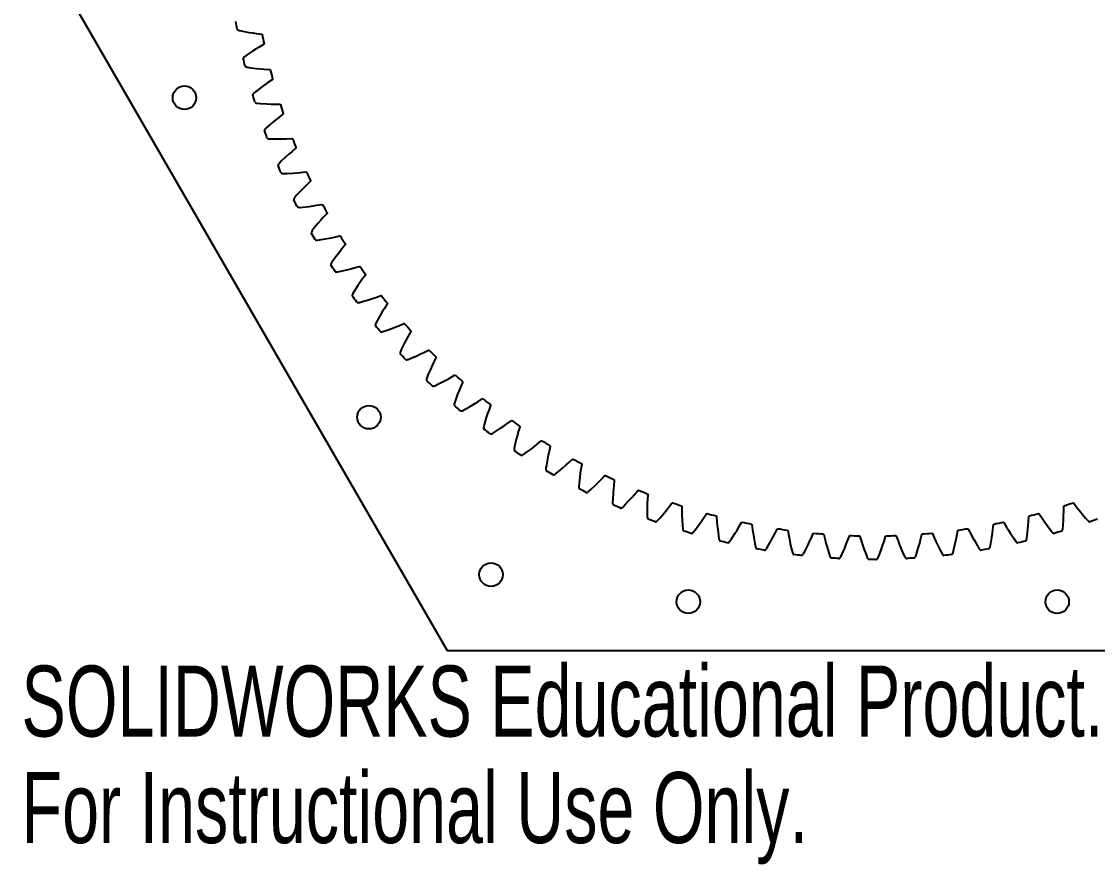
# Model space of a CAD drawing. Header units: inches. Extents: x -2.28 to 2.28, y -2.55 to 1.98.
# Drawn here: x -2.283 to 0.602, y -2.55 to -0.29 of the extents above; entities that cross this region are included whole.
import ezdxf

# ---------------------------------------------------------------- set-up
doc = ezdxf.new("R2010")
doc.units = ezdxf.units.IN
doc.header["$MEASUREMENT"] = 0
doc.styles.add('SLDTEXTSTYLE0', font='TXT', dxfattribs={"width": 0.7})

msp = doc.modelspace()

# ---------------------------------------------------------------- linework, layer by layer
at = {"color": 7, "linetype": 'Continuous', "lineweight": 25}
for p, q in [((-2.2825, 0), (-1.1413, -1.9767)), ((-1.7042, -0.3108), (-1.7039, -0.3113)), ((-1.7039, -0.3113), (-1.7035, -0.3119)), ((-1.7035, -0.3119), (-1.703, -0.3124)), ((-1.703, -0.3124), (-1.7024, -0.3129)), ((-1.7024, -0.3129), (-1.7007, -0.3138)), ((-1.7007, -0.3138), (-1.6984, -0.3145)), ((-1.6984, -0.3145), (-1.6895, -0.3163)), ((-1.6895, -0.3163), (-1.6734, -0.3192)), ((-1.6734, -0.3192), (-1.6622, -0.3209)), ((-1.6622, -0.3209), (-1.653, -0.3222)), ((-1.653, -0.3222), (-1.639, -0.3239)), ((-1.639, -0.3239), (-1.6379, -0.3242)), ((-1.6379, -0.3242), (-1.6375, -0.3246)), ((-1.6375, -0.3246), (-1.6373, -0.3251)), ((-1.6373, -0.3251), (-1.636, -0.3312)), ((-1.636, -0.3312), (-1.6348, -0.3376)), ((-1.6348, -0.3376), (-1.6334, -0.3439)), ((-1.6334, -0.3439), (-1.6322, -0.35)), ((-1.6629, -0.3697), (-1.6766, -0.3787)), ((-1.6534, -0.3637), (-1.6629, -0.3697)), ((-1.6455, -0.3589), (-1.6534, -0.3637)), ((-1.6333, -0.3518), (-1.6455, -0.3589)), ((-1.6324, -0.351), (-1.6333, -0.3518)), ((-1.6321, -0.3506), (-1.6324, -0.351)), ((-1.6322, -0.35), (-1.6321, -0.3506)), ((-1.6878, -0.3884), (-1.6879, -0.389)), ((-1.6875, -0.3877), (-1.6878, -0.3884)), ((-1.6871, -0.387), (-1.6875, -0.3877)), ((-1.6859, -0.3855), (-1.6871, -0.387)), ((-1.6841, -0.384), (-1.6859, -0.3855)), ((-1.6766, -0.3787), (-1.6841, -0.384)), ((-1.6832, -0.4093), (-1.6829, -0.4099)), ((-1.6829, -0.4099), (-1.6825, -0.4104)), ((-1.6825, -0.4104), (-1.682, -0.4109)), ((-1.682, -0.4109), (-1.6813, -0.4113)), ((-1.6813, -0.4113), (-1.6796, -0.4121)), ((-1.6796, -0.4121), (-1.6773, -0.4127)), ((-1.6773, -0.4127), (-1.6682, -0.414)), ((-1.6682, -0.414), (-1.652, -0.4159)), ((-1.652, -0.4159), (-1.6407, -0.417)), ((-1.6407, -0.417), (-1.6315, -0.4178)), ((-1.6315, -0.4178), (-1.6174, -0.4186)), ((-1.6174, -0.4186), (-1.6163, -0.4189)), ((-1.6163, -0.4189), (-1.6159, -0.4192)), ((-1.6159, -0.4192), (-1.6156, -0.4198)), ((-1.6156, -0.4198), (-1.614, -0.4258)), ((-1.614, -0.4258), (-1.6124, -0.432)), ((-1.6124, -0.432), (-1.6106, -0.4383)), ((-1.6294, -0.4592), (-1.6386, -0.4658)), ((-1.6218, -0.4539), (-1.6294, -0.4592)), ((-1.61, -0.4462), (-1.6218, -0.4539)), ((-1.6106, -0.4383), (-1.6091, -0.4443)), ((-1.6092, -0.4454), (-1.61, -0.4462)), ((-1.609, -0.4449), (-1.6092, -0.4454)), ((-1.6091, -0.4443), (-1.609, -0.4449)), ((-1.6623, -0.4858), (-1.6624, -0.4865)), ((-1.6621, -0.4851), (-1.6623, -0.4858)), ((-1.6617, -0.4844), (-1.6621, -0.4851)), ((-1.6606, -0.4829), (-1.6617, -0.4844)), ((-1.6589, -0.4812), (-1.6606, -0.4829)), ((-1.6517, -0.4756), (-1.6589, -0.4812)), ((-1.6386, -0.4658), (-1.6517, -0.4756)), ((-1.6566, -0.5065), (-1.6563, -0.507)), ((-1.6563, -0.507), (-1.6558, -0.5075)), ((-1.6558, -0.5075), (-1.6552, -0.508)), ((-1.6552, -0.508), (-1.6545, -0.5084)), ((-1.6545, -0.5084), (-1.6527, -0.5091)), ((-1.6527, -0.5091), (-1.6504, -0.5095)), ((-1.6504, -0.5095), (-1.6413, -0.5103)), ((-1.6413, -0.5103), (-1.625, -0.5113)), ((-1.625, -0.5113), (-1.6137, -0.5117)), ((-1.6137, -0.5117), (-1.6044, -0.5119)), ((-1.6044, -0.5119), (-1.5903, -0.512)), ((-1.5903, -0.512), (-1.5892, -0.5122)), ((-1.5892, -0.5122), (-1.5888, -0.5125)), ((-1.5888, -0.5125), (-1.5885, -0.513)), ((-1.5885, -0.513), (-1.5865, -0.5189)), ((-1.5865, -0.5189), (-1.5845, -0.5251)), ((-1.5927, -0.5475), (-1.6, -0.5532)), ((-1.5814, -0.539), (-1.5927, -0.5475)), ((-1.5845, -0.5251), (-1.5824, -0.5312)), ((-1.5824, -0.5312), (-1.5805, -0.5371)), ((-1.5806, -0.5382), (-1.5814, -0.539)), ((-1.5804, -0.5377), (-1.5806, -0.5382)), ((-1.5805, -0.5371), (-1.5804, -0.5377)), ((-1.6281, -0.5769), (-1.6297, -0.5786)), ((-1.6213, -0.5708), (-1.6281, -0.5769)), ((-1.6088, -0.5603), (-1.6213, -0.5708)), ((-1.6, -0.5532), (-1.6088, -0.5603)), ((-1.6311, -0.581), (-1.6313, -0.5817)), ((-1.6313, -0.5817), (-1.6313, -0.5823)), ((-1.6307, -0.5802), (-1.6311, -0.581)), ((-1.6297, -0.5786), (-1.6307, -0.5802)), ((-1.6243, -0.602), (-1.624, -0.6025)), ((-1.624, -0.6025), (-1.6235, -0.603)), ((-1.6235, -0.603), (-1.6229, -0.6034)), ((-1.6229, -0.6034), (-1.6222, -0.6038)), ((-1.6222, -0.6038), (-1.6204, -0.6043)), ((-1.6204, -0.6043), (-1.618, -0.6046)), ((-1.618, -0.6046), (-1.6089, -0.6049)), ((-1.6089, -0.6049), (-1.5925, -0.6049)), ((-1.5925, -0.6049), (-1.5812, -0.6047)), ((-1.5812, -0.6047), (-1.572, -0.6044)), ((-1.572, -0.6044), (-1.5579, -0.6036)), ((-1.5579, -0.6036), (-1.5567, -0.6037)), ((-1.5567, -0.6037), (-1.5563, -0.604)), ((-1.5563, -0.604), (-1.556, -0.6045)), ((-1.556, -0.6045), (-1.5536, -0.6103)), ((-1.5474, -0.6301), (-1.5581, -0.6392)), ((-1.5536, -0.6103), (-1.5513, -0.6163)), ((-1.5513, -0.6163), (-1.5489, -0.6223)), ((-1.5489, -0.6223), (-1.5466, -0.6281)), ((-1.5466, -0.6292), (-1.5474, -0.6301)), ((-1.5466, -0.6281), (-1.5465, -0.6287)), ((-1.5465, -0.6287), (-1.5466, -0.6292)), ((-1.5735, -0.6529), (-1.5853, -0.6641)), ((-1.5651, -0.6453), (-1.5735, -0.6529)), ((-1.5581, -0.6392), (-1.5651, -0.6453)), ((-1.5945, -0.6748), (-1.5947, -0.6755)), ((-1.5947, -0.6755), (-1.5947, -0.6762)), ((-1.5943, -0.6741), (-1.5945, -0.6748)), ((-1.5933, -0.6724), (-1.5943, -0.6741)), ((-1.5918, -0.6706), (-1.5933, -0.6724)), ((-1.5853, -0.6641), (-1.5918, -0.6706)), ((-1.5866, -0.6954), (-1.5862, -0.6959)), ((-1.5862, -0.6959), (-1.5857, -0.6963)), ((-1.5857, -0.6963), (-1.5851, -0.6967)), ((-1.5851, -0.6967), (-1.5843, -0.6971)), ((-1.5843, -0.6971), (-1.5825, -0.6975)), ((-1.5825, -0.6975), (-1.5801, -0.6977)), ((-1.5801, -0.6977), (-1.571, -0.6974)), ((-1.571, -0.6974), (-1.5547, -0.6965)), ((-1.5547, -0.6965), (-1.5434, -0.6956)), ((-1.5434, -0.6956), (-1.5342, -0.6947)), ((-1.5342, -0.6947), (-1.5202, -0.6931)), ((-1.5202, -0.6931), (-1.519, -0.6932)), ((-1.519, -0.6932), (-1.5185, -0.6934)), ((-1.5185, -0.6934), (-1.5182, -0.6939)), ((-1.5081, -0.719), (-1.5183, -0.7287)), ((-1.5182, -0.6939), (-1.5155, -0.6996)), ((-1.5155, -0.6996), (-1.5129, -0.7055)), ((-1.5129, -0.7055), (-1.5101, -0.7113)), ((-1.5101, -0.7113), (-1.5075, -0.717)), ((-1.5074, -0.718), (-1.5081, -0.719)), ((-1.5075, -0.717), (-1.5073, -0.7175)), ((-1.5073, -0.7175), (-1.5074, -0.718)), ((-1.5328, -0.7432), (-1.544, -0.7552)), ((-1.5249, -0.7352), (-1.5328, -0.7432)), ((-1.5183, -0.7287), (-1.5249, -0.7352)), ((-1.5526, -0.7664), (-1.5527, -0.7671)), ((-1.5527, -0.7671), (-1.5527, -0.7678)), ((-1.5524, -0.7656), (-1.5526, -0.7664)), ((-1.5515, -0.7639), (-1.5524, -0.7656)), ((-1.5501, -0.762), (-1.5515, -0.7639)), ((-1.544, -0.7552), (-1.5501, -0.762)), ((-1.5434, -0.7865), (-1.543, -0.787)), ((-1.543, -0.787), (-1.5425, -0.7874)), ((-1.5425, -0.7874), (-1.5419, -0.7877)), ((-1.5419, -0.7877), (-1.5411, -0.788)), ((-1.5411, -0.788), (-1.5392, -0.7883)), ((-1.5392, -0.7883), (-1.5369, -0.7884)), ((-1.5369, -0.7884), (-1.5278, -0.7875)), ((-1.5278, -0.7875), (-1.5115, -0.7857)), ((-1.5115, -0.7857), (-1.5003, -0.7842)), ((-1.5003, -0.7842), (-1.4912, -0.7828)), ((-1.4912, -0.7828), (-1.4773, -0.7804)), ((-1.4773, -0.7804), (-1.4761, -0.7804)), ((-1.4761, -0.7804), (-1.4756, -0.7806)), ((-1.4756, -0.7806), (-1.4753, -0.781)), ((-1.4753, -0.781), (-1.4723, -0.7865)), ((-1.4638, -0.8054), (-1.4734, -0.8157)), ((-1.4723, -0.7865), (-1.4693, -0.7922)), ((-1.4693, -0.7922), (-1.4662, -0.7979)), ((-1.4662, -0.7979), (-1.4632, -0.8034)), ((-1.4631, -0.8045), (-1.4638, -0.8054)), ((-1.4632, -0.8034), (-1.463, -0.8039)), ((-1.463, -0.8039), (-1.4631, -0.8045)), ((-1.487, -0.8311), (-1.4975, -0.8437)), ((-1.4796, -0.8226), (-1.487, -0.8311)), ((-1.4734, -0.8157), (-1.4796, -0.8226)), ((-1.5054, -0.8554), (-1.5055, -0.8561)), ((-1.5055, -0.8561), (-1.5054, -0.8568)), ((-1.5052, -0.8546), (-1.5054, -0.8554)), ((-1.5045, -0.8528), (-1.5052, -0.8546)), ((-1.5032, -0.8508), (-1.5045, -0.8528)), ((-1.4975, -0.8437), (-1.5032, -0.8508)), ((-1.4431, -0.8681), (-1.4294, -0.8649)), ((-1.4294, -0.8649), (-1.4282, -0.8649)), ((-1.4282, -0.8649), (-1.4278, -0.865)), ((-1.4278, -0.865), (-1.4274, -0.8655)), ((-1.4274, -0.8655), (-1.4241, -0.8708)), ((-1.4951, -0.8749), (-1.4947, -0.8753)), ((-1.4947, -0.8753), (-1.4941, -0.8757)), ((-1.4941, -0.8757), (-1.4935, -0.876)), ((-1.4935, -0.876), (-1.4927, -0.8763)), ((-1.4927, -0.8763), (-1.4908, -0.8765)), ((-1.4908, -0.8765), (-1.4884, -0.8764)), ((-1.4884, -0.8764), (-1.4794, -0.875)), ((-1.4794, -0.875), (-1.4633, -0.8722)), ((-1.4633, -0.8722), (-1.4522, -0.8701)), ((-1.4522, -0.8701), (-1.4431, -0.8681)), ((-1.4241, -0.8708), (-1.4207, -0.8763)), ((-1.4145, -0.8892), (-1.4235, -0.9)), ((-1.4207, -0.8763), (-1.4173, -0.8818)), ((-1.4173, -0.8818), (-1.414, -0.8871)), ((-1.4139, -0.8882), (-1.4145, -0.8892)), ((-1.414, -0.8871), (-1.4138, -0.8877)), ((-1.4138, -0.8877), (-1.4139, -0.8882)), ((-1.4362, -0.9162), (-1.4459, -0.9293)), ((-1.4293, -0.9072), (-1.4362, -0.9162)), ((-1.4235, -0.9), (-1.4293, -0.9072)), ((-1.453, -0.9407), (-1.4531, -0.9415)), ((-1.4531, -0.9415), (-1.4531, -0.9422)), ((-1.4531, -0.9422), (-1.453, -0.9428)), ((-1.4523, -0.9389), (-1.453, -0.9407)), ((-1.4512, -0.9368), (-1.4523, -0.9389)), ((-1.4459, -0.9293), (-1.4512, -0.9368)), ((-1.3991, -0.953), (-1.3902, -0.9506)), ((-1.3902, -0.9506), (-1.3767, -0.9466)), ((-1.3767, -0.9466), (-1.3755, -0.9465)), ((-1.3755, -0.9465), (-1.375, -0.9466)), ((-1.375, -0.9466), (-1.3746, -0.947)), ((-1.3746, -0.947), (-1.371, -0.9521)), ((-1.4417, -0.9603), (-1.4413, -0.9608)), ((-1.4413, -0.9608), (-1.4407, -0.9611)), ((-1.4407, -0.9611), (-1.44, -0.9614)), ((-1.44, -0.9614), (-1.4392, -0.9616)), ((-1.4392, -0.9616), (-1.4373, -0.9617)), ((-1.4373, -0.9617), (-1.435, -0.9615)), ((-1.435, -0.9615), (-1.426, -0.9596)), ((-1.426, -0.9596), (-1.4101, -0.9559)), ((-1.4101, -0.9559), (-1.3991, -0.953)), ((-1.371, -0.9521), (-1.3674, -0.9575)), ((-1.3604, -0.9699), (-1.3687, -0.9813)), ((-1.3674, -0.9575), (-1.3636, -0.9627)), ((-1.3636, -0.9627), (-1.3601, -0.9678)), ((-1.3598, -0.9689), (-1.3604, -0.9699)), ((-1.3601, -0.9678), (-1.3598, -0.9684)), ((-1.3598, -0.9684), (-1.3598, -0.9689)), ((-1.3805, -0.9981), (-1.3894, -1.0118)), ((-1.3741, -0.9888), (-1.3805, -0.9981)), ((-1.3687, -0.9813), (-1.3741, -0.9888)), ((-1.3958, -1.0235), (-1.3959, -1.0244)), ((-1.3959, -1.0244), (-1.3959, -1.0251)), ((-1.3959, -1.0251), (-1.3958, -1.0257)), ((-1.3953, -1.0217), (-1.3958, -1.0235)), ((-1.3943, -1.0196), (-1.3953, -1.0217)), ((-1.3894, -1.0118), (-1.3943, -1.0196)), ((-1.3678, -1.0409), (-1.3521, -1.0362)), ((-1.3521, -1.0362), (-1.3414, -1.0328)), ((-1.3414, -1.0328), (-1.3326, -1.0298)), ((-1.3326, -1.0298), (-1.3193, -1.025)), ((-1.3193, -1.025), (-1.3182, -1.0248)), ((-1.3182, -1.0248), (-1.3177, -1.0249)), ((-1.3177, -1.0249), (-1.3172, -1.0253)), ((-1.3172, -1.0253), (-1.3134, -1.0302)), ((-1.3134, -1.0302), (-1.3094, -1.0353)), ((-1.3094, -1.0353), (-1.3053, -1.0404)), ((-1.3834, -1.0425), (-1.383, -1.0429)), ((-1.383, -1.0429), (-1.3824, -1.0433)), ((-1.3824, -1.0433), (-1.3817, -1.0435)), ((-1.3817, -1.0435), (-1.3809, -1.0436)), ((-1.3809, -1.0436), (-1.379, -1.0436)), ((-1.379, -1.0436), (-1.3766, -1.0433)), ((-1.3766, -1.0433), (-1.3678, -1.0409)), ((-1.3143, -1.067), (-1.3201, -1.0767)), ((-1.3094, -1.0592), (-1.3143, -1.067)), ((-1.3017, -1.0474), (-1.3094, -1.0592)), ((-1.3053, -1.0404), (-1.3015, -1.0453)), ((-1.3012, -1.0463), (-1.3017, -1.0474)), ((-1.3015, -1.0453), (-1.3012, -1.0458)), ((-1.3012, -1.0458), (-1.3012, -1.0463)), ((-1.3283, -1.0909), (-1.3326, -1.0989)), ((-1.3201, -1.0767), (-1.3283, -1.0909)), ((-1.3335, -1.1011), (-1.334, -1.103)), ((-1.334, -1.103), (-1.334, -1.1038)), ((-1.334, -1.1038), (-1.3339, -1.1045)), ((-1.3339, -1.1045), (-1.3338, -1.1052)), ((-1.3326, -1.0989), (-1.3335, -1.1011)), ((-1.3205, -1.1212), (-1.32, -1.1216)), ((-1.32, -1.1216), (-1.3194, -1.1219)), ((-1.3194, -1.1219), (-1.3187, -1.1221)), ((-1.3187, -1.1221), (-1.3179, -1.1222)), ((-1.3179, -1.1222), (-1.3159, -1.1221)), ((-1.3159, -1.1221), (-1.3137, -1.1215)), ((-1.3137, -1.1215), (-1.305, -1.1186)), ((-1.305, -1.1186), (-1.2896, -1.1131)), ((-1.2896, -1.1131), (-1.279, -1.109)), ((-1.279, -1.109), (-1.2705, -1.1056)), ((-1.2705, -1.1056), (-1.2575, -1.1)), ((-1.2575, -1.1), (-1.2564, -1.0997)), ((-1.2564, -1.0997), (-1.2558, -1.0998)), ((-1.2558, -1.0998), (-1.2554, -1.1002)), ((-1.2554, -1.1002), (-1.2512, -1.1048)), ((-1.2512, -1.1048), (-1.247, -1.1097)), ((-1.247, -1.1097), (-1.2426, -1.1145)), ((-1.2386, -1.1213), (-1.2456, -1.1335)), ((-1.2426, -1.1145), (-1.2385, -1.1192)), ((-1.2382, -1.1202), (-1.2386, -1.1213)), ((-1.2385, -1.1192), (-1.2382, -1.1197)), ((-1.2382, -1.1197), (-1.2382, -1.1202)), ((-1.2553, -1.1516), (-1.2626, -1.1663)), ((-1.25, -1.1416), (-1.2553, -1.1516)), ((-1.2456, -1.1335), (-1.25, -1.1416)), ((-1.2672, -1.1768), (-1.2676, -1.1787)), ((-1.2676, -1.1787), (-1.2676, -1.1795)), ((-1.2676, -1.1795), (-1.2675, -1.1802)), ((-1.2675, -1.1802), (-1.2672, -1.1808)), ((-1.2665, -1.1746), (-1.2672, -1.1768)), ((-1.2626, -1.1663), (-1.2665, -1.1746)), ((-1.2227, -1.1862), (-1.2124, -1.1815)), ((-1.2124, -1.1815), (-1.204, -1.1776)), ((-1.204, -1.1776), (-1.1914, -1.1713)), ((-1.1914, -1.1713), (-1.1903, -1.1709)), ((-1.1903, -1.1709), (-1.1898, -1.171)), ((-1.1898, -1.171), (-1.1893, -1.1713)), ((-1.1893, -1.1713), (-1.1849, -1.1757)), ((-1.1849, -1.1757), (-1.1804, -1.1804)), ((-1.1804, -1.1804), (-1.1757, -1.1849)), ((-1.253, -1.1961), (-1.2525, -1.1964)), ((-1.2525, -1.1964), (-1.2519, -1.1967)), ((-1.2519, -1.1967), (-1.2512, -1.1968)), ((-1.2512, -1.1968), (-1.2504, -1.1969)), ((-1.2504, -1.1969), (-1.2485, -1.1967)), ((-1.2485, -1.1967), (-1.2462, -1.196)), ((-1.2462, -1.196), (-1.2377, -1.1926)), ((-1.2377, -1.1926), (-1.2227, -1.1862)), ((-1.1776, -1.204), (-1.1815, -1.2124)), ((-1.1713, -1.1914), (-1.1776, -1.204)), ((-1.1757, -1.1849), (-1.1713, -1.1893)), ((-1.1713, -1.1893), (-1.171, -1.1898)), ((-1.1709, -1.1903), (-1.1713, -1.1914)), ((-1.171, -1.1898), (-1.1709, -1.1903)), ((-1.1926, -1.2377), (-1.196, -1.2462)), ((-1.1862, -1.2227), (-1.1926, -1.2377)), ((-1.1815, -1.2124), (-1.1862, -1.2227)), ((-1.1335, -1.2456), (-1.1213, -1.2386)), ((-1.1213, -1.2386), (-1.1202, -1.2382)), ((-1.1202, -1.2382), (-1.1197, -1.2382)), ((-1.1197, -1.2382), (-1.1192, -1.2385)), ((-1.1192, -1.2385), (-1.1145, -1.2426)), ((-1.1967, -1.2485), (-1.1969, -1.2504)), ((-1.1969, -1.2504), (-1.1968, -1.2512)), ((-1.1968, -1.2512), (-1.1967, -1.2519)), ((-1.196, -1.2462), (-1.1967, -1.2485)), ((-1.1967, -1.2519), (-1.1964, -1.2525)), ((-1.1814, -1.2669), (-1.1808, -1.2672)), ((-1.1808, -1.2672), (-1.1802, -1.2675)), ((-1.1802, -1.2675), (-1.1795, -1.2676)), ((-1.1795, -1.2676), (-1.1787, -1.2676)), ((-1.1787, -1.2676), (-1.1768, -1.2672)), ((-1.1768, -1.2672), (-1.1746, -1.2665)), ((-1.1746, -1.2665), (-1.1663, -1.2626)), ((-1.1663, -1.2626), (-1.1516, -1.2553)), ((-1.1516, -1.2553), (-1.1416, -1.25)), ((-1.1416, -1.25), (-1.1335, -1.2456)), ((-1.1145, -1.2426), (-1.1097, -1.247)), ((-1.1097, -1.247), (-1.1048, -1.2512)), ((-1.1, -1.2575), (-1.1056, -1.2705)), ((-1.1048, -1.2512), (-1.1002, -1.2554)), ((-1.1002, -1.2554), (-1.0998, -1.2558)), ((-1.0997, -1.2564), (-1.1, -1.2575)), ((-1.0998, -1.2558), (-1.0997, -1.2564)), ((-1.1131, -1.2896), (-1.1186, -1.305)), ((-1.109, -1.279), (-1.1131, -1.2896)), ((-1.1056, -1.2705), (-1.109, -1.279)), ((-1.1221, -1.3159), (-1.1222, -1.3179)), ((-1.1222, -1.3179), (-1.1221, -1.3187)), ((-1.1215, -1.3137), (-1.1221, -1.3159)), ((-1.1221, -1.3187), (-1.1219, -1.3194)), ((-1.1219, -1.3194), (-1.1216, -1.32)), ((-1.1186, -1.305), (-1.1215, -1.3137)), ((-1.0909, -1.3283), (-1.0767, -1.3201)), ((-1.0767, -1.3201), (-1.067, -1.3143)), ((-1.067, -1.3143), (-1.0592, -1.3094)), ((-1.0592, -1.3094), (-1.0474, -1.3017)), ((-1.0474, -1.3017), (-1.0463, -1.3012)), ((-1.0463, -1.3012), (-1.0458, -1.3012)), ((-1.0458, -1.3012), (-1.0453, -1.3015)), ((-1.0453, -1.3015), (-1.0404, -1.3053)), ((-1.0404, -1.3053), (-1.0353, -1.3094)), ((-1.0353, -1.3094), (-1.0302, -1.3134)), ((-1.0302, -1.3134), (-1.0253, -1.3172)), ((-1.025, -1.3193), (-1.0298, -1.3326)), ((-1.0253, -1.3172), (-1.0249, -1.3177)), ((-1.0248, -1.3182), (-1.025, -1.3193)), ((-1.0249, -1.3177), (-1.0248, -1.3182)), ((-1.1057, -1.3335), (-1.1052, -1.3338)), ((-1.1052, -1.3338), (-1.1045, -1.3339)), ((-1.1045, -1.3339), (-1.1038, -1.334)), ((-1.1038, -1.334), (-1.103, -1.334)), ((-1.103, -1.334), (-1.1011, -1.3335)), ((-1.1011, -1.3335), (-1.0989, -1.3326)), ((-1.0989, -1.3326), (-1.0909, -1.3283)), ((-1.0362, -1.3521), (-1.0409, -1.3678)), ((-1.0328, -1.3414), (-1.0362, -1.3521)), ((-1.0298, -1.3326), (-1.0328, -1.3414)), ((-1.0433, -1.3766), (-1.0436, -1.379)), ((-1.0436, -1.379), (-1.0436, -1.3809)), ((-1.0436, -1.3809), (-1.0435, -1.3817)), ((-1.0435, -1.3817), (-1.0433, -1.3824)), ((-1.0409, -1.3678), (-1.0433, -1.3766)), ((-1.0433, -1.3824), (-1.0429, -1.383)), ((-1.0118, -1.3894), (-0.9981, -1.3805)), ((-0.9981, -1.3805), (-0.9888, -1.3741)), ((-0.9888, -1.3741), (-0.9813, -1.3687)), ((-0.9813, -1.3687), (-0.9699, -1.3604)), ((-0.9699, -1.3604), (-0.9689, -1.3598)), ((-0.9689, -1.3598), (-0.9684, -1.3598)), ((-0.9684, -1.3598), (-0.9678, -1.3601)), ((-0.9678, -1.3601), (-0.9627, -1.3636)), ((-0.9627, -1.3636), (-0.9575, -1.3674)), ((-0.9575, -1.3674), (-0.9521, -1.371)), ((-0.9521, -1.371), (-0.947, -1.3746)), ((-0.9466, -1.3767), (-0.9506, -1.3902)), ((-0.947, -1.3746), (-0.9466, -1.375)), ((-0.9466, -1.375), (-0.9465, -1.3755)), ((-0.9465, -1.3755), (-0.9466, -1.3767)), ((-1.0263, -1.3955), (-1.0257, -1.3958)), ((-1.0257, -1.3958), (-1.0251, -1.3959)), ((-1.0251, -1.3959), (-1.0244, -1.3959)), ((-1.0244, -1.3959), (-1.0235, -1.3958)), ((-1.0235, -1.3958), (-1.0217, -1.3953)), ((-1.0217, -1.3953), (-1.0196, -1.3943)), ((-1.0196, -1.3943), (-1.0118, -1.3894)), ((-0.9559, -1.4101), (-0.9596, -1.426)), ((-0.953, -1.3991), (-0.9559, -1.4101)), ((-0.9506, -1.3902), (-0.953, -1.3991)), ((-0.9615, -1.435), (-0.9617, -1.4373)), ((-0.9617, -1.4373), (-0.9616, -1.4392)), ((-0.9616, -1.4392), (-0.9614, -1.44)), ((-0.9596, -1.426), (-0.9615, -1.435)), ((-0.9614, -1.44), (-0.9611, -1.4407)), ((-0.9611, -1.4407), (-0.9608, -1.4413)), ((-0.9293, -1.4459), (-0.9162, -1.4362)), ((-0.9162, -1.4362), (-0.9072, -1.4293)), ((-0.9072, -1.4293), (-0.9, -1.4235)), ((-0.9, -1.4235), (-0.8892, -1.4145)), ((-0.8892, -1.4145), (-0.8882, -1.4139)), ((-0.8882, -1.4139), (-0.8877, -1.4138)), ((-0.8877, -1.4138), (-0.8871, -1.414)), ((-0.8871, -1.414), (-0.8818, -1.4173)), ((-0.8818, -1.4173), (-0.8763, -1.4207)), ((-0.8763, -1.4207), (-0.8708, -1.4241)), ((-0.8708, -1.4241), (-0.8655, -1.4274)), ((-0.8649, -1.4294), (-0.8681, -1.4431)), ((-0.8655, -1.4274), (-0.865, -1.4278)), ((-0.865, -1.4278), (-0.8649, -1.4282)), ((-0.8649, -1.4282), (-0.8649, -1.4294)), ((-0.9434, -1.4528), (-0.9428, -1.453)), ((-0.9428, -1.453), (-0.9422, -1.4531)), ((-0.9422, -1.4531), (-0.9415, -1.4531)), ((-0.9415, -1.4531), (-0.9407, -1.453)), ((-0.9407, -1.453), (-0.9389, -1.4523)), ((-0.9389, -1.4523), (-0.9368, -1.4512)), ((-0.9368, -1.4512), (-0.9293, -1.4459)), ((-0.8722, -1.4633), (-0.875, -1.4794)), ((-0.8701, -1.4522), (-0.8722, -1.4633)), ((-0.8681, -1.4431), (-0.8701, -1.4522)), ((-0.8157, -1.4734), (-0.8054, -1.4638)), ((-0.8054, -1.4638), (-0.8045, -1.4631)), ((-0.8045, -1.4631), (-0.8039, -1.463)), ((-0.8039, -1.463), (-0.8034, -1.4632)), ((-0.8034, -1.4632), (-0.7979, -1.4662)), ((-0.7979, -1.4662), (-0.7922, -1.4693)), ((-0.7922, -1.4693), (-0.7865, -1.4723)), ((-0.8764, -1.4884), (-0.8765, -1.4908)), ((-0.8765, -1.4908), (-0.8763, -1.4927)), ((-0.875, -1.4794), (-0.8764, -1.4884)), ((-0.8763, -1.4927), (-0.876, -1.4935)), ((-0.876, -1.4935), (-0.8757, -1.4941)), ((-0.8757, -1.4941), (-0.8753, -1.4947)), ((-0.8508, -1.5032), (-0.8437, -1.4975)), ((-0.8437, -1.4975), (-0.8311, -1.487)), ((-0.8311, -1.487), (-0.8226, -1.4796)), ((-0.8226, -1.4796), (-0.8157, -1.4734)), ((-0.7865, -1.4723), (-0.781, -1.4753)), ((-0.7828, -1.4912), (-0.7842, -1.5003)), ((-0.7804, -1.4773), (-0.7828, -1.4912)), ((-0.781, -1.4753), (-0.7806, -1.4756)), ((-0.7806, -1.4756), (-0.7804, -1.4761)), ((-0.7804, -1.4761), (-0.7804, -1.4773)), ((-0.8574, -1.5052), (-0.8568, -1.5054)), ((-0.8568, -1.5054), (-0.8561, -1.5055)), ((-0.8561, -1.5055), (-0.8554, -1.5054)), ((-0.8554, -1.5054), (-0.8546, -1.5052)), ((-0.8546, -1.5052), (-0.8528, -1.5045)), ((-0.8528, -1.5045), (-0.8508, -1.5032)), ((-0.7875, -1.5278), (-0.7884, -1.5369)), ((-0.7857, -1.5115), (-0.7875, -1.5278)), ((-0.7842, -1.5003), (-0.7857, -1.5115)), ((-0.7432, -1.5328), (-0.7352, -1.5249)), ((-0.7352, -1.5249), (-0.7287, -1.5183)), ((-0.7287, -1.5183), (-0.719, -1.5081)), ((-0.719, -1.5081), (-0.718, -1.5074)), ((-0.718, -1.5074), (-0.7175, -1.5073)), ((-0.7175, -1.5073), (-0.717, -1.5075)), ((-0.717, -1.5075), (-0.7113, -1.5101)), ((-0.7113, -1.5101), (-0.7055, -1.5129)), ((-0.7055, -1.5129), (-0.6996, -1.5155)), ((-0.6996, -1.5155), (-0.6939, -1.5182)), ((-0.6931, -1.5202), (-0.6947, -1.5342)), ((-0.6939, -1.5182), (-0.6934, -1.5185)), ((-0.6934, -1.5185), (-0.6932, -1.519)), ((-0.6932, -1.519), (-0.6931, -1.5202)), ((-0.7884, -1.5369), (-0.7883, -1.5392)), ((-0.7883, -1.5392), (-0.788, -1.5411)), ((-0.788, -1.5411), (-0.7877, -1.5419)), ((-0.7877, -1.5419), (-0.7874, -1.5425)), ((-0.7874, -1.5425), (-0.787, -1.543)), ((-0.7684, -1.5525), (-0.7678, -1.5527)), ((-0.7678, -1.5527), (-0.7671, -1.5527)), ((-0.7671, -1.5527), (-0.7664, -1.5526)), ((-0.7664, -1.5526), (-0.7656, -1.5524)), ((-0.7656, -1.5524), (-0.7639, -1.5515)), ((-0.7639, -1.5515), (-0.762, -1.5501)), ((-0.762, -1.5501), (-0.7552, -1.544)), ((-0.7552, -1.544), (-0.7432, -1.5328)), ((-0.6965, -1.5547), (-0.6974, -1.571)), ((-0.6956, -1.5434), (-0.6965, -1.5547)), ((-0.6947, -1.5342), (-0.6956, -1.5434)), ((-0.6392, -1.5581), (-0.6301, -1.5474)), ((-0.6301, -1.5474), (-0.6292, -1.5466)), ((-0.6292, -1.5466), (-0.6287, -1.5465)), ((-0.6287, -1.5465), (-0.6281, -1.5466)), ((-0.6281, -1.5466), (-0.6223, -1.5489)), ((-0.6223, -1.5489), (-0.6163, -1.5513)), ((-0.6163, -1.5513), (-0.6103, -1.5536)), ((-0.6103, -1.5536), (-0.6045, -1.556)), ((-0.6045, -1.556), (-0.604, -1.5563)), ((-0.6036, -1.5579), (-0.6044, -1.572)), ((-0.604, -1.5563), (-0.6037, -1.5567)), ((-0.6037, -1.5567), (-0.6036, -1.5579)), ((-0.6974, -1.571), (-0.6977, -1.5801)), ((-0.6977, -1.5801), (-0.6975, -1.5825)), ((-0.6975, -1.5825), (-0.6971, -1.5843)), ((-0.6971, -1.5843), (-0.6967, -1.5851)), ((-0.6967, -1.5851), (-0.6963, -1.5857)), ((-0.6963, -1.5857), (-0.6959, -1.5862)), ((-0.6706, -1.5918), (-0.6641, -1.5853)), ((-0.6641, -1.5853), (-0.6529, -1.5735)), ((-0.6529, -1.5735), (-0.6453, -1.5651)), ((-0.6453, -1.5651), (-0.6392, -1.5581)), ((-0.6047, -1.5812), (-0.6049, -1.5925)), ((-0.6044, -1.572), (-0.6047, -1.5812)), ((-0.5475, -1.5927), (-0.539, -1.5814)), ((-0.539, -1.5814), (-0.5382, -1.5806)), ((-0.5382, -1.5806), (-0.5377, -1.5804)), ((-0.5377, -1.5804), (-0.5371, -1.5805)), ((-0.5371, -1.5805), (-0.5312, -1.5824)), ((-0.5312, -1.5824), (-0.5251, -1.5845)), ((-0.5251, -1.5845), (-0.5189, -1.5865)), ((-0.5189, -1.5865), (-0.513, -1.5885)), ((0.513, -1.5885), (0.5189, -1.5865)), ((0.5189, -1.5865), (0.5251, -1.5845)), ((0.5251, -1.5845), (0.5312, -1.5824)), ((0.5312, -1.5824), (0.5371, -1.5805)), ((0.5371, -1.5805), (0.5377, -1.5804)), ((0.5377, -1.5804), (0.5382, -1.5806)), ((0.5382, -1.5806), (0.539, -1.5814)), ((0.539, -1.5814), (0.5475, -1.5927)), ((-0.6768, -1.5946), (-0.6762, -1.5947)), ((-0.6762, -1.5947), (-0.6755, -1.5947)), ((-0.6755, -1.5947), (-0.6748, -1.5945)), ((-0.6748, -1.5945), (-0.6741, -1.5943)), ((-0.6741, -1.5943), (-0.6724, -1.5933)), ((-0.6724, -1.5933), (-0.6706, -1.5918)), ((-0.6049, -1.5925), (-0.6049, -1.6089)), ((-0.6049, -1.6089), (-0.6046, -1.618)), ((-0.5708, -1.6213), (-0.5603, -1.6088)), ((-0.5603, -1.6088), (-0.5532, -1.6)), ((-0.5532, -1.6), (-0.5475, -1.5927)), ((-0.513, -1.5885), (-0.5125, -1.5888)), ((-0.5125, -1.5888), (-0.5122, -1.5892)), ((-0.5122, -1.5892), (-0.512, -1.5903)), ((-0.512, -1.5903), (-0.5119, -1.6044)), ((-0.5119, -1.6044), (-0.5117, -1.6137)), ((-0.5117, -1.6137), (-0.5113, -1.625)), ((-0.4539, -1.6218), (-0.4462, -1.61)), ((-0.4462, -1.61), (-0.4454, -1.6092)), ((-0.4454, -1.6092), (-0.4449, -1.609)), ((-0.4449, -1.609), (-0.4443, -1.6091)), ((-0.4443, -1.6091), (-0.4383, -1.6106)), ((-0.4383, -1.6106), (-0.432, -1.6124)), ((-0.432, -1.6124), (-0.4258, -1.614)), ((-0.4258, -1.614), (-0.4198, -1.6156)), ((0.4198, -1.6156), (0.4258, -1.614)), ((0.4258, -1.614), (0.432, -1.6124)), ((0.432, -1.6124), (0.4383, -1.6106)), ((0.4383, -1.6106), (0.4443, -1.6091)), ((0.4443, -1.6091), (0.4449, -1.609)), ((0.4449, -1.609), (0.4454, -1.6092)), ((0.4454, -1.6092), (0.4462, -1.61)), ((0.4462, -1.61), (0.4539, -1.6218)), ((0.5113, -1.625), (0.5117, -1.6137)), ((0.5117, -1.6137), (0.5119, -1.6044)), ((0.5119, -1.6044), (0.512, -1.5903)), ((0.512, -1.5903), (0.5122, -1.5892)), ((0.5122, -1.5892), (0.5125, -1.5888)), ((0.5125, -1.5888), (0.513, -1.5885)), ((0.5475, -1.5927), (0.5532, -1.6)), ((0.5532, -1.6), (0.5603, -1.6088)), ((0.5603, -1.6088), (0.5708, -1.6213)), ((-0.6046, -1.618), (-0.6043, -1.6204)), ((-0.6043, -1.6204), (-0.6038, -1.6222)), ((-0.6038, -1.6222), (-0.6034, -1.6229)), ((-0.6034, -1.6229), (-0.603, -1.6235)), ((-0.603, -1.6235), (-0.6025, -1.624)), ((-0.583, -1.6312), (-0.5823, -1.6313)), ((-0.5823, -1.6313), (-0.5817, -1.6313)), ((-0.5817, -1.6313), (-0.581, -1.6311)), ((-0.581, -1.6311), (-0.5802, -1.6307)), ((-0.5802, -1.6307), (-0.5786, -1.6297)), ((-0.5786, -1.6297), (-0.5769, -1.6281)), ((-0.5769, -1.6281), (-0.5708, -1.6213)), ((-0.5113, -1.625), (-0.5103, -1.6413)), ((-0.5103, -1.6413), (-0.5095, -1.6504)), ((-0.4756, -1.6517), (-0.4658, -1.6386)), ((-0.4658, -1.6386), (-0.4592, -1.6294)), ((-0.4592, -1.6294), (-0.4539, -1.6218)), ((-0.4198, -1.6156), (-0.4192, -1.6159)), ((-0.4192, -1.6159), (-0.4189, -1.6163)), ((-0.4189, -1.6163), (-0.4186, -1.6174)), ((-0.4186, -1.6174), (-0.4178, -1.6315)), ((-0.4178, -1.6315), (-0.417, -1.6407)), ((-0.417, -1.6407), (-0.4159, -1.652)), ((-0.3589, -1.6455), (-0.3518, -1.6333)), ((-0.3518, -1.6333), (-0.351, -1.6324)), ((-0.351, -1.6324), (-0.3506, -1.6321)), ((-0.3506, -1.6321), (-0.35, -1.6322)), ((-0.35, -1.6322), (-0.3439, -1.6334)), ((-0.3439, -1.6334), (-0.3376, -1.6348)), ((-0.3376, -1.6348), (-0.3312, -1.636)), ((-0.3312, -1.636), (-0.3251, -1.6373)), ((-0.3251, -1.6373), (-0.3246, -1.6375)), ((-0.3246, -1.6375), (-0.3242, -1.6379)), ((-0.3242, -1.6379), (-0.3239, -1.639)), ((-0.3239, -1.639), (-0.3222, -1.653)), ((0.3222, -1.653), (0.3239, -1.639)), ((0.3239, -1.639), (0.3242, -1.6379)), ((0.3242, -1.6379), (0.3246, -1.6375)), ((0.3246, -1.6375), (0.3251, -1.6373)), ((0.3251, -1.6373), (0.3312, -1.636)), ((0.3312, -1.636), (0.3376, -1.6348)), ((0.3376, -1.6348), (0.3439, -1.6334)), ((0.3439, -1.6334), (0.35, -1.6322)), ((0.35, -1.6322), (0.3506, -1.6321)), ((0.3506, -1.6321), (0.351, -1.6324)), ((0.351, -1.6324), (0.3518, -1.6333)), ((0.3518, -1.6333), (0.3589, -1.6455)), ((0.4159, -1.652), (0.417, -1.6407)), ((0.417, -1.6407), (0.4178, -1.6315)), ((0.4178, -1.6315), (0.4186, -1.6174)), ((0.4186, -1.6174), (0.4189, -1.6163)), ((0.4189, -1.6163), (0.4192, -1.6159)), ((0.4192, -1.6159), (0.4198, -1.6156)), ((0.4539, -1.6218), (0.4592, -1.6294)), ((0.4592, -1.6294), (0.4658, -1.6386)), ((0.4658, -1.6386), (0.4756, -1.6517)), ((0.5095, -1.6504), (0.5103, -1.6413)), ((0.5103, -1.6413), (0.5113, -1.625)), ((0.5708, -1.6213), (0.5769, -1.6281)), ((0.5769, -1.6281), (0.5786, -1.6297)), ((0.5786, -1.6297), (0.5802, -1.6307)), ((0.5802, -1.6307), (0.581, -1.6311)), ((0.581, -1.6311), (0.5817, -1.6313)), ((0.5817, -1.6313), (0.5823, -1.6313)), ((0.602, -1.6243), (0.6025, -1.624)), ((-0.5095, -1.6504), (-0.5091, -1.6527)), ((-0.5091, -1.6527), (-0.5084, -1.6545)), ((-0.5084, -1.6545), (-0.508, -1.6552)), ((-0.508, -1.6552), (-0.5075, -1.6558)), ((-0.5075, -1.6558), (-0.507, -1.6563)), ((-0.4871, -1.6624), (-0.4865, -1.6624)), ((-0.4865, -1.6624), (-0.4858, -1.6623)), ((-0.4858, -1.6623), (-0.4851, -1.6621)), ((-0.4851, -1.6621), (-0.4844, -1.6617)), ((-0.4844, -1.6617), (-0.4829, -1.6606)), ((-0.4829, -1.6606), (-0.4812, -1.6589)), ((-0.4812, -1.6589), (-0.4756, -1.6517)), ((-0.4159, -1.652), (-0.414, -1.6682)), ((-0.414, -1.6682), (-0.4127, -1.6773)), ((-0.3787, -1.6766), (-0.3697, -1.6629)), ((-0.3697, -1.6629), (-0.3637, -1.6534)), ((-0.3637, -1.6534), (-0.3589, -1.6455)), ((-0.3222, -1.653), (-0.3209, -1.6622)), ((-0.3209, -1.6622), (-0.3192, -1.6734)), ((-0.2724, -1.6816), (-0.2669, -1.6717)), ((-0.2669, -1.6717), (-0.2626, -1.6635)), ((-0.2626, -1.6635), (-0.2562, -1.651)), ((-0.2562, -1.651), (-0.2555, -1.65)), ((-0.2555, -1.65), (-0.2551, -1.6498)), ((-0.2551, -1.6498), (-0.2545, -1.6498)), ((-0.2545, -1.6498), (-0.2483, -1.6506)), ((-0.2483, -1.6506), (-0.2419, -1.6517)), ((-0.2419, -1.6517), (-0.2355, -1.6525)), ((-0.2355, -1.6525), (-0.2294, -1.6534)), ((-0.2294, -1.6534), (-0.2288, -1.6536)), ((-0.2288, -1.6536), (-0.2284, -1.654)), ((-0.2284, -1.654), (-0.228, -1.6551)), ((-0.228, -1.6551), (-0.2255, -1.669)), ((-0.2255, -1.669), (-0.2237, -1.678)), ((-0.1654, -1.676), (-0.1598, -1.6631)), ((-0.1598, -1.6631), (-0.1592, -1.6621)), ((-0.1592, -1.6621), (-0.1587, -1.6618)), ((-0.1587, -1.6618), (-0.1581, -1.6618)), ((-0.1581, -1.6618), (-0.1519, -1.6623)), ((-0.1519, -1.6623), (-0.1455, -1.6629)), ((-0.1455, -1.6629), (-0.139, -1.6634)), ((-0.139, -1.6634), (-0.1328, -1.664)), ((-0.1328, -1.664), (-0.1323, -1.6641)), ((-0.1323, -1.6641), (-0.1319, -1.6645)), ((-0.1319, -1.6645), (-0.1314, -1.6655)), ((-0.1314, -1.6655), (-0.1281, -1.6793)), ((-0.0677, -1.6828), (-0.0628, -1.6695)), ((-0.0628, -1.6695), (-0.0622, -1.6685)), ((-0.0622, -1.6685), (-0.0618, -1.6682)), ((-0.0618, -1.6682), (-0.0612, -1.6682)), ((-0.0612, -1.6682), (-0.055, -1.6683)), ((-0.055, -1.6683), (-0.0486, -1.6686)), ((-0.0486, -1.6686), (-0.0421, -1.6687)), ((-0.0421, -1.6687), (-0.0358, -1.6689)), ((-0.0358, -1.6689), (-0.0353, -1.669)), ((-0.0353, -1.669), (-0.0349, -1.6693)), ((-0.0349, -1.6693), (-0.0344, -1.6704)), ((-0.0344, -1.6704), (-0.0303, -1.6839)), ((0.0303, -1.6839), (0.0344, -1.6704)), ((0.0344, -1.6704), (0.0349, -1.6693)), ((0.0349, -1.6693), (0.0353, -1.669)), ((0.0353, -1.669), (0.0358, -1.6689)), ((0.0358, -1.6689), (0.0421, -1.6687)), ((0.0421, -1.6687), (0.0486, -1.6686)), ((0.0486, -1.6686), (0.055, -1.6683)), ((0.055, -1.6683), (0.0612, -1.6682)), ((0.0612, -1.6682), (0.0618, -1.6682)), ((0.0618, -1.6682), (0.0622, -1.6685)), ((0.0622, -1.6685), (0.0628, -1.6695)), ((0.0628, -1.6695), (0.0677, -1.6828)), ((0.1281, -1.6793), (0.1314, -1.6655)), ((0.1314, -1.6655), (0.1319, -1.6645)), ((0.1319, -1.6645), (0.1323, -1.6641)), ((0.1323, -1.6641), (0.1328, -1.664)), ((0.1328, -1.664), (0.139, -1.6634)), ((0.139, -1.6634), (0.1455, -1.6629)), ((0.1455, -1.6629), (0.1519, -1.6623)), ((0.1519, -1.6623), (0.1581, -1.6618)), ((0.1581, -1.6618), (0.1587, -1.6618)), ((0.1587, -1.6618), (0.1592, -1.6621)), ((0.1592, -1.6621), (0.1598, -1.6631)), ((0.1598, -1.6631), (0.1654, -1.676)), ((0.2237, -1.678), (0.2255, -1.669)), ((0.2255, -1.669), (0.228, -1.6551)), ((0.228, -1.6551), (0.2284, -1.654)), ((0.2284, -1.654), (0.2288, -1.6536)), ((0.2288, -1.6536), (0.2294, -1.6534)), ((0.2294, -1.6534), (0.2355, -1.6525)), ((0.2355, -1.6525), (0.2419, -1.6517)), ((0.2419, -1.6517), (0.2483, -1.6506)), ((0.2483, -1.6506), (0.2545, -1.6498)), ((0.2545, -1.6498), (0.2551, -1.6498)), ((0.2551, -1.6498), (0.2555, -1.65)), ((0.2555, -1.65), (0.2562, -1.651)), ((0.2562, -1.651), (0.2626, -1.6635)), ((0.2626, -1.6635), (0.2669, -1.6717)), ((0.2669, -1.6717), (0.2724, -1.6816)), ((0.3192, -1.6734), (0.3209, -1.6622)), ((0.3209, -1.6622), (0.3222, -1.653)), ((0.3589, -1.6455), (0.3637, -1.6534)), ((0.3637, -1.6534), (0.3697, -1.6629)), ((0.3697, -1.6629), (0.3787, -1.6766)), ((0.4127, -1.6773), (0.414, -1.6682)), ((0.414, -1.6682), (0.4159, -1.652)), ((0.4756, -1.6517), (0.4812, -1.6589)), ((0.4812, -1.6589), (0.4829, -1.6606)), ((0.4829, -1.6606), (0.4844, -1.6617)), ((0.4844, -1.6617), (0.4851, -1.6621)), ((0.4851, -1.6621), (0.4858, -1.6623)), ((0.4858, -1.6623), (0.4865, -1.6624)), ((0.5065, -1.6566), (0.507, -1.6563)), ((0.507, -1.6563), (0.5075, -1.6558)), ((0.5075, -1.6558), (0.508, -1.6552)), ((0.508, -1.6552), (0.5084, -1.6545)), ((0.5084, -1.6545), (0.5091, -1.6527)), ((0.5091, -1.6527), (0.5095, -1.6504)), ((-0.4127, -1.6773), (-0.4121, -1.6796)), ((-0.4121, -1.6796), (-0.4113, -1.6813)), ((-0.4113, -1.6813), (-0.4109, -1.682)), ((-0.4109, -1.682), (-0.4104, -1.6825)), ((-0.4104, -1.6825), (-0.4099, -1.6829)), ((-0.3896, -1.6879), (-0.389, -1.6879)), ((-0.389, -1.6879), (-0.3884, -1.6878)), ((-0.3884, -1.6878), (-0.3877, -1.6875)), ((-0.3877, -1.6875), (-0.387, -1.6871)), ((-0.387, -1.6871), (-0.3855, -1.6859)), ((-0.3855, -1.6859), (-0.384, -1.6841)), ((-0.384, -1.6841), (-0.3787, -1.6766)), ((-0.3192, -1.6734), (-0.3163, -1.6895)), ((-0.3163, -1.6895), (-0.3145, -1.6984)), ((-0.3145, -1.6984), (-0.3138, -1.7007)), ((-0.3138, -1.7007), (-0.3129, -1.7024)), ((-0.2854, -1.7036), (-0.2806, -1.6958)), ((-0.2806, -1.6958), (-0.2724, -1.6816)), ((-0.2237, -1.678), (-0.2213, -1.6891)), ((-0.2213, -1.6891), (-0.2175, -1.705)), ((-0.1815, -1.7092), (-0.1742, -1.6946)), ((-0.1742, -1.6946), (-0.1693, -1.6844)), ((-0.1693, -1.6844), (-0.1654, -1.676)), ((-0.1281, -1.6793), (-0.1258, -1.6882)), ((-0.1258, -1.6882), (-0.1227, -1.6991)), ((-0.1227, -1.6991), (-0.118, -1.7148)), ((-0.0819, -1.7169), (-0.0753, -1.7019)), ((-0.0753, -1.7019), (-0.0711, -1.6914)), ((-0.0711, -1.6914), (-0.0677, -1.6828)), ((-0.0303, -1.6839), (-0.0274, -1.6927)), ((-0.0274, -1.6927), (-0.0237, -1.7034)), ((0.0237, -1.7034), (0.0274, -1.6927)), ((0.0274, -1.6927), (0.0303, -1.6839)), ((0.0677, -1.6828), (0.0711, -1.6914)), ((0.0711, -1.6914), (0.0753, -1.7019)), ((0.0753, -1.7019), (0.0819, -1.7169)), ((0.118, -1.7148), (0.1227, -1.6991)), ((0.1227, -1.6991), (0.1258, -1.6882)), ((0.1258, -1.6882), (0.1281, -1.6793)), ((0.1654, -1.676), (0.1693, -1.6844)), ((0.1693, -1.6844), (0.1742, -1.6946)), ((0.1742, -1.6946), (0.1815, -1.7092)), ((0.2175, -1.705), (0.2213, -1.6891)), ((0.2213, -1.6891), (0.2237, -1.678)), ((0.2724, -1.6816), (0.2806, -1.6958)), ((0.2806, -1.6958), (0.2854, -1.7036)), ((0.3129, -1.7024), (0.3138, -1.7007)), ((0.3138, -1.7007), (0.3145, -1.6984)), ((0.3145, -1.6984), (0.3163, -1.6895)), ((0.3163, -1.6895), (0.3192, -1.6734)), ((0.3787, -1.6766), (0.384, -1.6841)), ((0.384, -1.6841), (0.3855, -1.6859)), ((0.3855, -1.6859), (0.387, -1.6871)), ((0.387, -1.6871), (0.3877, -1.6875)), ((0.3877, -1.6875), (0.3884, -1.6878)), ((0.3884, -1.6878), (0.389, -1.6879)), ((0.4093, -1.6832), (0.4099, -1.6829)), ((0.4099, -1.6829), (0.4104, -1.6825)), ((0.4104, -1.6825), (0.4109, -1.682)), ((0.4109, -1.682), (0.4113, -1.6813)), ((0.4113, -1.6813), (0.4121, -1.6796)), ((0.4121, -1.6796), (0.4127, -1.6773)), ((-0.3129, -1.7024), (-0.3124, -1.703)), ((-0.3124, -1.703), (-0.3119, -1.7035)), ((-0.3119, -1.7035), (-0.3113, -1.7039)), ((-0.2908, -1.7077), (-0.2902, -1.7076)), ((-0.2902, -1.7076), (-0.2896, -1.7075)), ((-0.2896, -1.7075), (-0.2889, -1.7072)), ((-0.2889, -1.7072), (-0.2882, -1.7067)), ((-0.2882, -1.7067), (-0.2868, -1.7054)), ((-0.2868, -1.7054), (-0.2854, -1.7036)), ((-0.2175, -1.705), (-0.2152, -1.7138)), ((-0.2152, -1.7138), (-0.2143, -1.716)), ((-0.2143, -1.716), (-0.2134, -1.7177)), ((-0.2134, -1.7177), (-0.2129, -1.7183)), ((-0.2129, -1.7183), (-0.2123, -1.7188)), ((-0.2123, -1.7188), (-0.2117, -1.7191)), ((-0.191, -1.7217), (-0.1904, -1.7216)), ((-0.1904, -1.7216), (-0.1898, -1.7214)), ((-0.1898, -1.7214), (-0.1892, -1.7211)), ((-0.1892, -1.7211), (-0.1885, -1.7206)), ((-0.1885, -1.7206), (-0.1872, -1.7192)), ((-0.1872, -1.7192), (-0.1859, -1.7173)), ((-0.1859, -1.7173), (-0.1815, -1.7092)), ((-0.118, -1.7148), (-0.1152, -1.7235)), ((-0.1152, -1.7235), (-0.1142, -1.7256)), ((-0.1142, -1.7256), (-0.1131, -1.7272)), ((-0.1131, -1.7272), (-0.1126, -1.7278)), ((-0.1126, -1.7278), (-0.112, -1.7282)), ((-0.112, -1.7282), (-0.1114, -1.7285)), ((-0.0906, -1.7299), (-0.09, -1.7298)), ((-0.09, -1.7298), (-0.0894, -1.7296)), ((-0.0894, -1.7296), (-0.0888, -1.7292)), ((-0.0888, -1.7292), (-0.0881, -1.7286)), ((-0.0881, -1.7286), (-0.0869, -1.7272)), ((-0.0869, -1.7272), (-0.0857, -1.7252)), ((-0.0857, -1.7252), (-0.0819, -1.7169)), ((-0.0237, -1.7034), (-0.0181, -1.7187)), ((-0.0181, -1.7187), (-0.0148, -1.7272)), ((-0.0148, -1.7272), (-0.0137, -1.7293)), ((-0.0137, -1.7293), (-0.0125, -1.7308)), ((-0.0125, -1.7308), (-0.0119, -1.7314)), ((0.0119, -1.7314), (0.0125, -1.7308)), ((0.0125, -1.7308), (0.0137, -1.7293)), ((0.0137, -1.7293), (0.0148, -1.7272)), ((0.0148, -1.7272), (0.0181, -1.7187)), ((0.0181, -1.7187), (0.0237, -1.7034)), ((0.0819, -1.7169), (0.0857, -1.7252)), ((0.0857, -1.7252), (0.0869, -1.7272)), ((0.0869, -1.7272), (0.0881, -1.7286)), ((0.0881, -1.7286), (0.0888, -1.7292)), ((0.0888, -1.7292), (0.0894, -1.7296)), ((0.0894, -1.7296), (0.09, -1.7298)), ((0.1108, -1.7287), (0.1114, -1.7285)), ((0.1114, -1.7285), (0.112, -1.7282)), ((0.112, -1.7282), (0.1126, -1.7278)), ((0.1126, -1.7278), (0.1131, -1.7272)), ((0.1131, -1.7272), (0.1142, -1.7256)), ((0.1142, -1.7256), (0.1152, -1.7235)), ((0.1152, -1.7235), (0.118, -1.7148)), ((0.1815, -1.7092), (0.1859, -1.7173)), ((0.1859, -1.7173), (0.1872, -1.7192)), ((0.1872, -1.7192), (0.1885, -1.7206)), ((0.1885, -1.7206), (0.1892, -1.7211)), ((0.1892, -1.7211), (0.1898, -1.7214)), ((0.1898, -1.7214), (0.1904, -1.7216)), ((0.2112, -1.7194), (0.2117, -1.7191)), ((0.2117, -1.7191), (0.2123, -1.7188)), ((0.2123, -1.7188), (0.2129, -1.7183)), ((0.2129, -1.7183), (0.2134, -1.7177)), ((0.2134, -1.7177), (0.2143, -1.716)), ((0.2143, -1.716), (0.2152, -1.7138)), ((0.2152, -1.7138), (0.2175, -1.705)), ((0.2854, -1.7036), (0.2868, -1.7054)), ((0.2868, -1.7054), (0.2882, -1.7067)), ((0.2882, -1.7067), (0.2889, -1.7072)), ((0.2889, -1.7072), (0.2896, -1.7075)), ((0.2896, -1.7075), (0.2902, -1.7076)), ((0.3108, -1.7042), (0.3113, -1.7039)), ((0.3113, -1.7039), (0.3119, -1.7035)), ((0.3119, -1.7035), (0.3124, -1.703)), ((0.3124, -1.703), (0.3129, -1.7024)), ((-0.0119, -1.7314), (-0.0113, -1.7318)), ((-0.0113, -1.7318), (-0.0107, -1.7321)), ((0.0101, -1.7322), (0.0107, -1.7321)), ((0.0107, -1.7321), (0.0113, -1.7318)), ((0.0113, -1.7318), (0.0119, -1.7314)), ((-1.1413, -1.9767), (1.1413, -1.9767))]:
    msp.add_line(p, q, dxfattribs=at)
for centre in [(-1.8456, -0.4945), (-1.351, -1.351), (-1.0236, -1.773), (-0.4945, -1.8456), (0.4945, -1.8456)]:
    msp.add_circle(centre, 0.0315, dxfattribs=at)
for centre, start, end in [((-3.4604, -0.5979), 9.2846, 9.9558), ((-3.4198, -0.7981), 12.6179, 13.2892), ((-3.3676, -0.9956), 15.9513, 16.6225), ((-3.304, -1.1897), 19.2846, 19.9558), ((-3.2292, -1.3798), 22.6179, 23.2892), ((-3.1435, -1.5652), 25.9513, 26.6225), ((-3.0472, -1.7453), 29.2846, 29.9558), ((-2.9406, -1.9196), 32.6179, 33.2892), ((-2.824, -2.0873), 35.9513, 36.6225), ((-2.6978, -2.248), 39.2846, 39.9558), ((-2.5626, -2.401), 42.6179, 43.2892), ((-2.4186, -2.546), 45.9513, 46.6225), ((-2.2665, -2.6823), 49.2846, 49.9558), ((-2.1067, -2.8095), 52.6179, 53.2892), ((-1.9398, -2.9273), 55.9513, 56.6225), ((-1.7663, -3.0351), 59.2846, 59.9558), ((-1.5868, -3.1327), 62.6179, 63.2892), ((-1.402, -3.2196), 65.9513, 66.6225), ((-1.2124, -3.2957), 69.2846, 69.9558), ((1.1897, -3.304), 109.2846, 109.9558), ((-1.0187, -3.3606), 72.6179, 73.2892), ((0.9956, -3.3676), 105.9513, 106.6225), ((-0.8216, -3.4142), 75.9513, 76.6225), ((0.7981, -3.4198), 102.6179, 103.2892), ((-0.6217, -3.4562), 79.2846, 79.9558), ((-0.4197, -3.4865), 82.6179, 83.2892), ((-0.2163, -3.505), 85.9513, 86.6225), ((0.1921, -3.5064), 92.6179, 93.2892), ((0.3957, -3.4893), 95.9513, 96.6225), ((0.5979, -3.4604), 99.2846, 99.9558), ((-0.0121, -3.5116), 89.2846, 89.9558)]:
    msp.add_arc(centre, 1.7795, start, end, dxfattribs=at)

# ---------------------------------------------------------------- texts
at = {"color": 7, "linetype": 'Continuous', "char_height": 0.1903, "attachment_point": 1, "style": 'SLDTEXTSTYLE0'}
for s, insert in [('SOLIDWORKS Educational Product.', (-2.2825, -2.0168)), ('For Instructional Use Only.', (-2.2825, -2.3023))]:
    msp.add_mtext(s, dxfattribs=dict(at, insert=insert))

doc.saveas('drawing.dxf')
